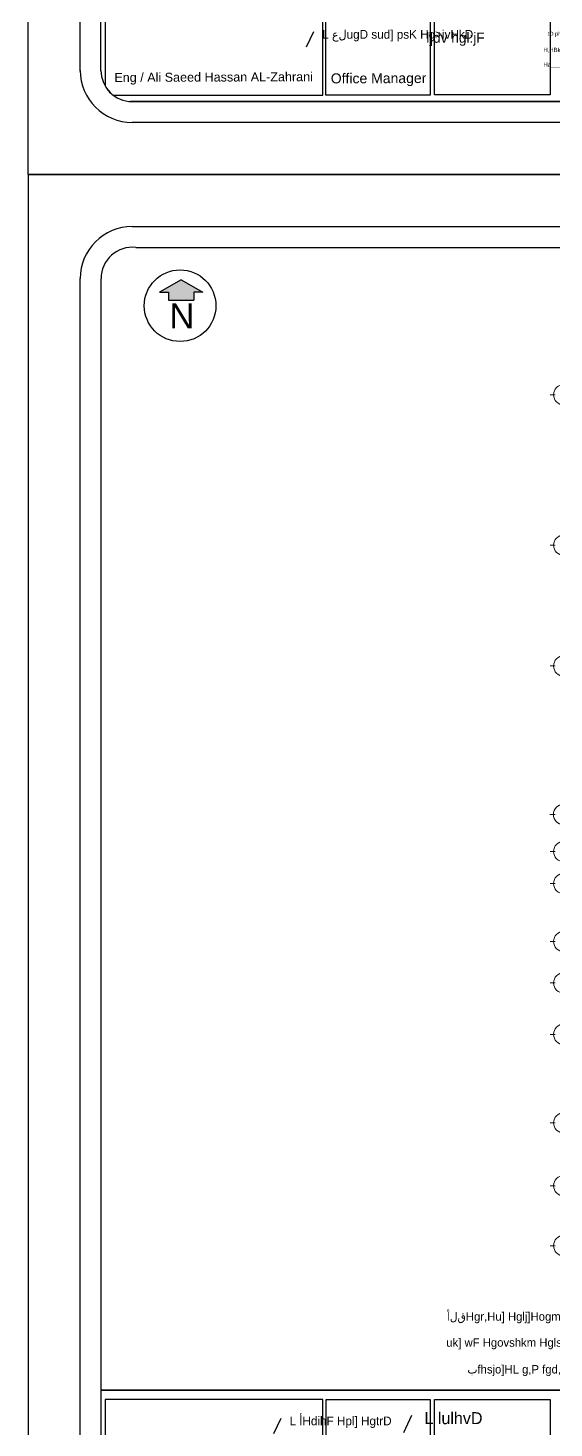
# Model space of a CAD drawing. Header units: inches. Extents: x -1583 to -1389, y -6910 to -6586.
# Drawn here: x -1471.16 to -1452.75, y -6684.29 to -6635.27 of the extents above; entities that cross this region are included whole.
import ezdxf
from ezdxf.enums import TextEntityAlignment as Align

# ---------------------------------------------------------------- set-up
doc = ezdxf.new("R2010")
doc.units = ezdxf.units.IN
doc.header["$MEASUREMENT"] = 0
for name, color, linetype in [('1MUROS', 10, 'Continuous'), ('bbbbb', 52, 'Continuous'), ('xyz', 93, 'Continuous')]:
    doc.layers.add(name, color=color, linetype=linetype)
for name, color, linetype, lineweight in [('dime', 240, 'Continuous', 13), ('F DIM IN', 147, 'Continuous', 5), ('text', 91, 'Continuous', 18), ('wall', 7, 'Continuous', 30)]:
    doc.layers.add(name, color=color, linetype=linetype, lineweight=lineweight)
doc.styles.add('A1', font='xarb.shx')
doc.styles.add('Arch_Text_E', font='arial.ttf', dxfattribs={"height": 0.2})
doc.styles.add('AX', font='xarab.shx', dxfattribs={"height": 0.12})
doc.styles.get("Standard").update_dxf_attribs({"font": 'sosa.shx'})
doc.styles.add('XARAB', font='xarb.shx')

# ---------------------------------------------------------------- blocks, each defined once
blk = doc.blocks.new('kalesh')
at = {"layer": 'bbbbb', "ltscale": 0.2}
blk.add_hatch(color=256, dxfattribs=at).paths.add_polyline_path([(3944.493, 589.664), (3944.493, 589.839), (3944.682, 589.839), (3944.221, 590.102), (3943.76, 589.839), (3943.95, 589.839), (3943.95, 589.664)])
for p, q in [((3944.221, 590.102), (3943.76, 589.839)), ((3944.221, 590.102), (3944.682, 589.839)), ((3943.76, 589.839), (3943.95, 589.839)), ((3943.95, 589.839), (3943.95, 589.664)), ((3944.682, 589.839), (3944.493, 589.839)), ((3944.493, 589.839), (3944.493, 589.664)), ((3943.95, 589.664), (3944.493, 589.664))]:
    blk.add_line(p, q, dxfattribs=at)
blk.add_circle((3944.198, 589.547), 0.764, dxfattribs=at)
at = {"layer": 'Defpoints'}
blk.add_lwpolyline([(3940.958, 559.483), (3987.589, 559.483), (3987.589, 592.346), (3940.958, 592.346)], close=True, dxfattribs=at)
at = {"layer": 'wall', "color": 5}
blk.add_line((3949.133, 565.873), (3948.962, 565.509), dxfattribs=at)
at = {"layer": 'wall'}
for p, q in [((3946.343, 565.815, 0.018), (3946.188, 565.487, 0.018)), ((3947.041, 562.527, 0.018), (3946.886, 562.198, 0.018))]:
    blk.add_line(p, q, dxfattribs=at)
at = {"layer": 'wall', "color": 55, "true_color": 0x999b37}
blk.add_arc((3943.179, 561.703), 0.666, 209.7058, 232.3257, dxfattribs=at)
at = {"layer": 'xyz', "ltscale": 0.2}
for p, q in [((3943.179, 591.236), (3984.813, 591.236)), ((3943.253, 590.788), (3984.887, 590.788)), ((3942.069, 561.687), (3942.069, 590.126)), ((3942.513, 561.691), (3942.513, 590.126)), ((3984.813, 561.037), (3943.179, 561.037)), ((3984.813, 560.593), (3943.179, 560.593))]:
    blk.add_line(p, q, dxfattribs=at)
for points in [[(3985.48, 561.703), (3985.48, 566.419), (3942.513, 566.419)], [(3942.513, 561.691), (3942.513, 566.419), (3983.966, 566.419)], [(3942.772, 561.176), (3947.243, 561.176), (3947.243, 562.81), (3942.6, 562.81), (3942.6, 561.373)], [(3983.966, 561.038), (3943.146, 561.038)], [(3943.179, 561.037), (3984.846, 561.038)]]:
    blk.add_lwpolyline(points, dxfattribs=at)
for points in [[(3947.243, 566.215), (3942.6, 566.215), (3942.6, 564.668), (3947.243, 564.668)], [(3947.308, 566.215), (3949.527, 566.215), (3949.527, 564.668), (3947.308, 564.668)], [(3949.622, 566.218), (3952.085, 566.218), (3952.085, 561.178), (3949.622, 561.178)], [(3947.308, 562.81), (3949.527, 562.81), (3949.527, 561.176), (3947.308, 561.176)]]:
    blk.add_lwpolyline(points, close=True, dxfattribs=at)
for centre, radius, start, end in [((3943.179, 590.126), 1.11, 90, 180), ((3943.179, 590.126), 0.666, 83.669, 180), ((3943.179, 561.703), 1.11, 180, 270), ((3943.179, 561.703), 0.666, 180, 270)]:
    blk.add_arc(centre, radius, start, end, dxfattribs=at)
at = {"layer": '1MUROS', "color": 3, "lineweight": -2, "style": 'Arch_Text_E'}
for s, height, p in [('Eng / Ali Saeed Hassan AL-Zahrani ', 0.19193, (3942.799, 561.552)), ('Office Manager', 0.21326, (3947.412, 561.532))]:
    blk.add_text(s, height=height, rotation=0.2258, dxfattribs=at).set_placement(p, align=Align.MIDDLE_LEFT)
at = {"layer": 'bbbbb', "ltscale": 0.2, "insert": (3943.969, 589.595), "char_height": 0.53292, "width": 2.91159, "attachment_point": 1}
blk.add_mtext('{\\fSwis721 BlkOul BT|b0|i0|c0|p82;N}', dxfattribs=at)
at = {"layer": 'text', "color": 0, "lineweight": -3, "style": 'XARAB'}
for s, height, p in [(' tD phgm HglohgthJHgjwldldm', 0.08739, (3952.005, 562.441)), ('H,HBka______hzdm H, u_]L,{,]', 0.09199, (3951.943, 562.093)), ('Ha________vTik]sDugDHglav,U', 0.09199, (3951.943, 561.78))]:
    blk.add_text(s, height=height, dxfattribs=at).set_placement(p)
at = {"layer": 'wall', "style": 'A1'}
for s, p in [('L أHdihF Hpl] HgtrD', (3946.532, 565.667, -0.283)), ('L علugD sud] psK Hg>ivHkD', (3947.229, 562.378, -0.283))]:
    blk.add_text(s, height=0.18671, dxfattribs=at).set_placement(p)
at = {"layer": 'wall', "color": 5, "style": 'A1'}
for s, height, p in [('L lulhvD ', 0.256, (3949.407, 565.691, -0.351)), ('l]dv hgl:jF ', 0.21762, (3949.447, 562.292, -0.298))]:
    blk.add_text(s, height=height, dxfattribs=at).set_placement(p)
blk = doc.blocks.new('1215447849')
at = {"layer": 'F DIM IN', "color": 0}
for p, q in [((2873.41, -5903.636), (2873.41, -5903.456)), ((2873.114, -5903.932), (2872.934, -5903.932)), ((2873.41, -5904.228), (2873.41, -5904.408)), ((2873.706, -5903.932), (2873.886, -5903.932))]:
    blk.add_line(p, q, dxfattribs=at)
blk.add_circle((2873.41, -5903.932), 0.356, dxfattribs=at)
blk = doc.blocks.new('25698555')
at = {"layer": 'wall', "color": 116, "true_color": 0x136734, "rotation": 270}
for p in [(4102.836, -3725.785), (4102.836, -3731.055), (4102.83, -3740.485), (4102.836, -3741.784), (4102.836, -3744.935), (4102.836, -3748.185), (4102.836, -3751.285), (4102.836, -3753.485)]:
    blk.add_blockref('1215447849', p, dxfattribs=at)
at = {"layer": 'wall', "color": 116, "true_color": 0x136734, "xscale": -1, "rotation": 270}
for p in [(4102.836, -9482.105), (4102.836, -9489.725), (4102.836, -9493.205), (4102.836, -9502.405)]:
    blk.add_blockref('1215447849', p, dxfattribs=at)

msp = doc.modelspace()

# ---------------------------------------------------------------- block references
for p, xscale, yscale, zscale in [((-7941.853, -7559.017), 1.641908620799998, 1.641908620799998, 1.641908620799998), ((-7941.588, -7612.936), 1.641842369206242, 1.641842369206242, 1.641842369206242)]:
    msp.add_blockref('kalesh', p, dxfattribs=dict(xscale=xscale, yscale=yscale, zscale=zscale))
at = {"layer": 'dime', "color": 1}
msp.add_blockref('25698555', (348.686, -48.915), dxfattribs=at)

# ---------------------------------------------------------------- texts
at = {"color": 0, "style": 'AX'}
for s, p in [("ألقHgr,Hu] Hglj]Hogm  tD Hgovshkm Hguh]dm tr'", (-1456.501, -6680.538, -0.247)), ('uk] wF Hgovshkm Hglsgpm d{F twG Hgr,Hu]', (-1456.52, -6681.449, -0.247)), ('بfhsjo]HL g,P fgd,,]    2.50     sL glkU j]HoG HB{ih]HJ', (-1455.782, -6682.387, -0.247))]:
    msp.add_text(s, height=0.29582, dxfattribs=at).set_placement(p)

doc.saveas('drawing.dxf')
